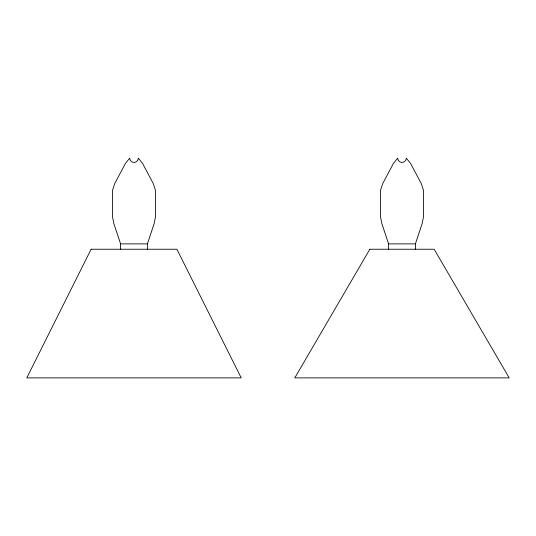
<?xml version="1.0" encoding="UTF-8"?>
<svg xmlns="http://www.w3.org/2000/svg" width="536" height="536" viewBox="0 0 536 536"><rect width="100%" height="100%" fill="white"/><g stroke="black" fill="none" stroke-linecap="round" stroke-linejoin="round"><path stroke-width="0.8" d="M147.4 249.24L147.4 243.88L154.1 223.78L155.44 217.08L155.44 190.28L153.296 183.58L142.576 163.48L138.288 158.12A4.288 4.288 0 0 1 134 162.408A4.288 4.288 0 0 1 129.712 158.12L125.424 163.48L114.704 183.58L112.56 190.28L112.56 217.08L113.9 223.78L120.6 243.88L120.6 249.24M415.4 249.24L415.4 243.88L422.1 223.78L423.44 217.08L423.44 190.28L421.296 183.58L410.576 163.48L406.288 158.12A4.288 4.288 0 0 1 402 162.408A4.288 4.288 0 0 1 397.712 158.12L393.424 163.48L382.704 183.58L380.56 190.28L380.56 217.08L381.9 223.78L388.6 243.88L388.6 249.24M120.6 243.88L147.4 243.88M388.6 243.88L415.4 243.88M91.12 249.24L26.8 377.88L241.2 377.88L176.88 249.24L91.12 249.24M369.84 249.24L294.8 377.88L509.2 377.88L434.16 249.24L369.84 249.24"/></g></svg>
